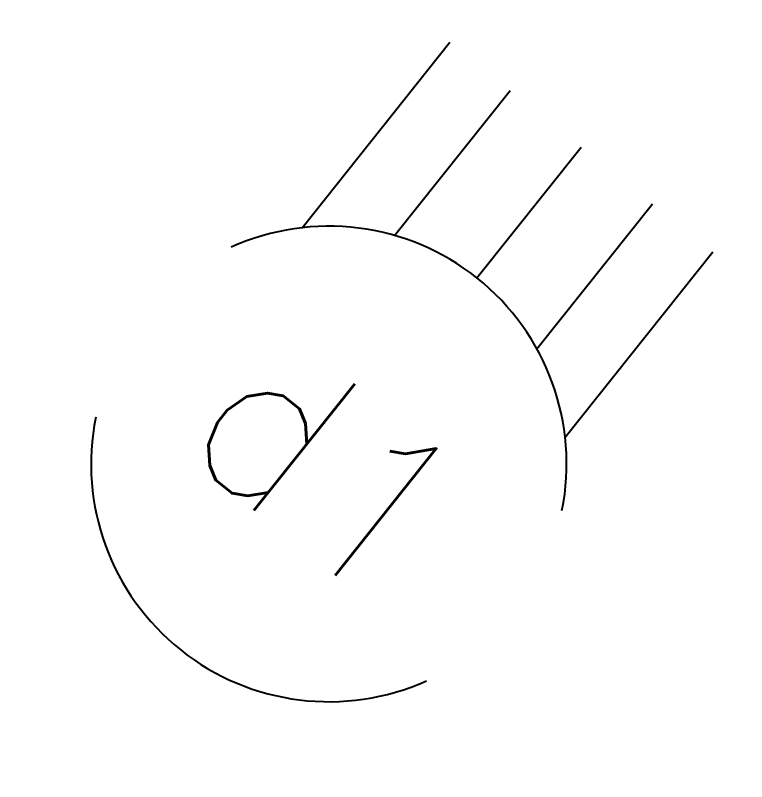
# Model space of a CAD drawing. Extents: x -8.5 to 17.5, y -10.4 to 12.1.
# Drawn here: x -8.464 to -6.245, y -10.409 to -8.084 of the extents above; entities that cross this region are included whole.
import ezdxf
from ezdxf.enums import TextEntityAlignment as Align

# ---------------------------------------------------------------- set-up
doc = ezdxf.new("R2010")
doc.units = 0
doc.header["$MEASUREMENT"] = 0
doc.layers.get('0').update_dxf_attribs({"linetype": 'CONTINUOUS'})
doc.layers.add('ASHADE', color=7, linetype='CONTINUOUS')
doc.styles.add('ASHADE', font='simplex', dxfattribs={"height": 0.2})

# ---------------------------------------------------------------- blocks, each defined once
blk = doc.blocks.new('DIRECT', base_point=(7, 6))
at = {"layer": 'ASHADE', "color": 7}
for p, q in [((6.7925, 6.2075), (6.7925, 6.5)), ((6.8877, 6.27111), (6.8877, 6.5)), ((7.1123, 6.27111), (7.1123, 6.5)), ((7.2075, 6.2075), (7.2075, 6.5))]:
    blk.add_line(p, q, dxfattribs=at)
at = {"layer": 'ASHADE', "color": 7, "linetype": 'CONTINUOUS'}
blk.add_line((7, 6.29345), (7, 6.5), dxfattribs=at)
for start, end in [(27.20724, 152.79276), (207.20724, 332.79276)]:
    blk.add_arc((7, 6), 0.29345, start, end, dxfattribs=at)
at = {"layer": 'ASHADE', "color": 7, "linetype": 'CONTINUOUS', "flags": 1}
for tag, p in [('GNAME', (7.0019, 6.2039)), ('LAX', (7.00057, 6.18978)), ('LAY', (7.00057, 6.17656)), ('LAZ', (7.0008, 6.16332))]:
    blk.add_attdef(tag, p, '', height=0.01, dxfattribs=at)
at = {"layer": 'ASHADE', "color": 1, "linetype": 'CONTINUOUS', "style": 'ASHADE'}
blk.add_attdef('SNAME', text='', height=0.2, dxfattribs=at).set_placement((7.0019, 5.89735), align=Align.CENTER)

msp = doc.modelspace()

# ---------------------------------------------------------------- block references
ref = msp.add_blockref('DIRECT', (-7.5127, -9.4452, 20), dxfattribs=dict(xscale=2.457641344223196, yscale=2.457641344223196, zscale=2.457641344223196, rotation=321.4623580000001))
ref.add_attrib('SNAME', 'd1', dxfattribs={"layer": 'ASHADE', "color": 1, "linetype": 'CONTINUOUS', "height": 0.49153, "rotation": 321.4624, "style": 'ASHADE'}).set_placement((-7.6662, -9.6455), align=Align.CENTER)

doc.saveas('drawing.dxf')
